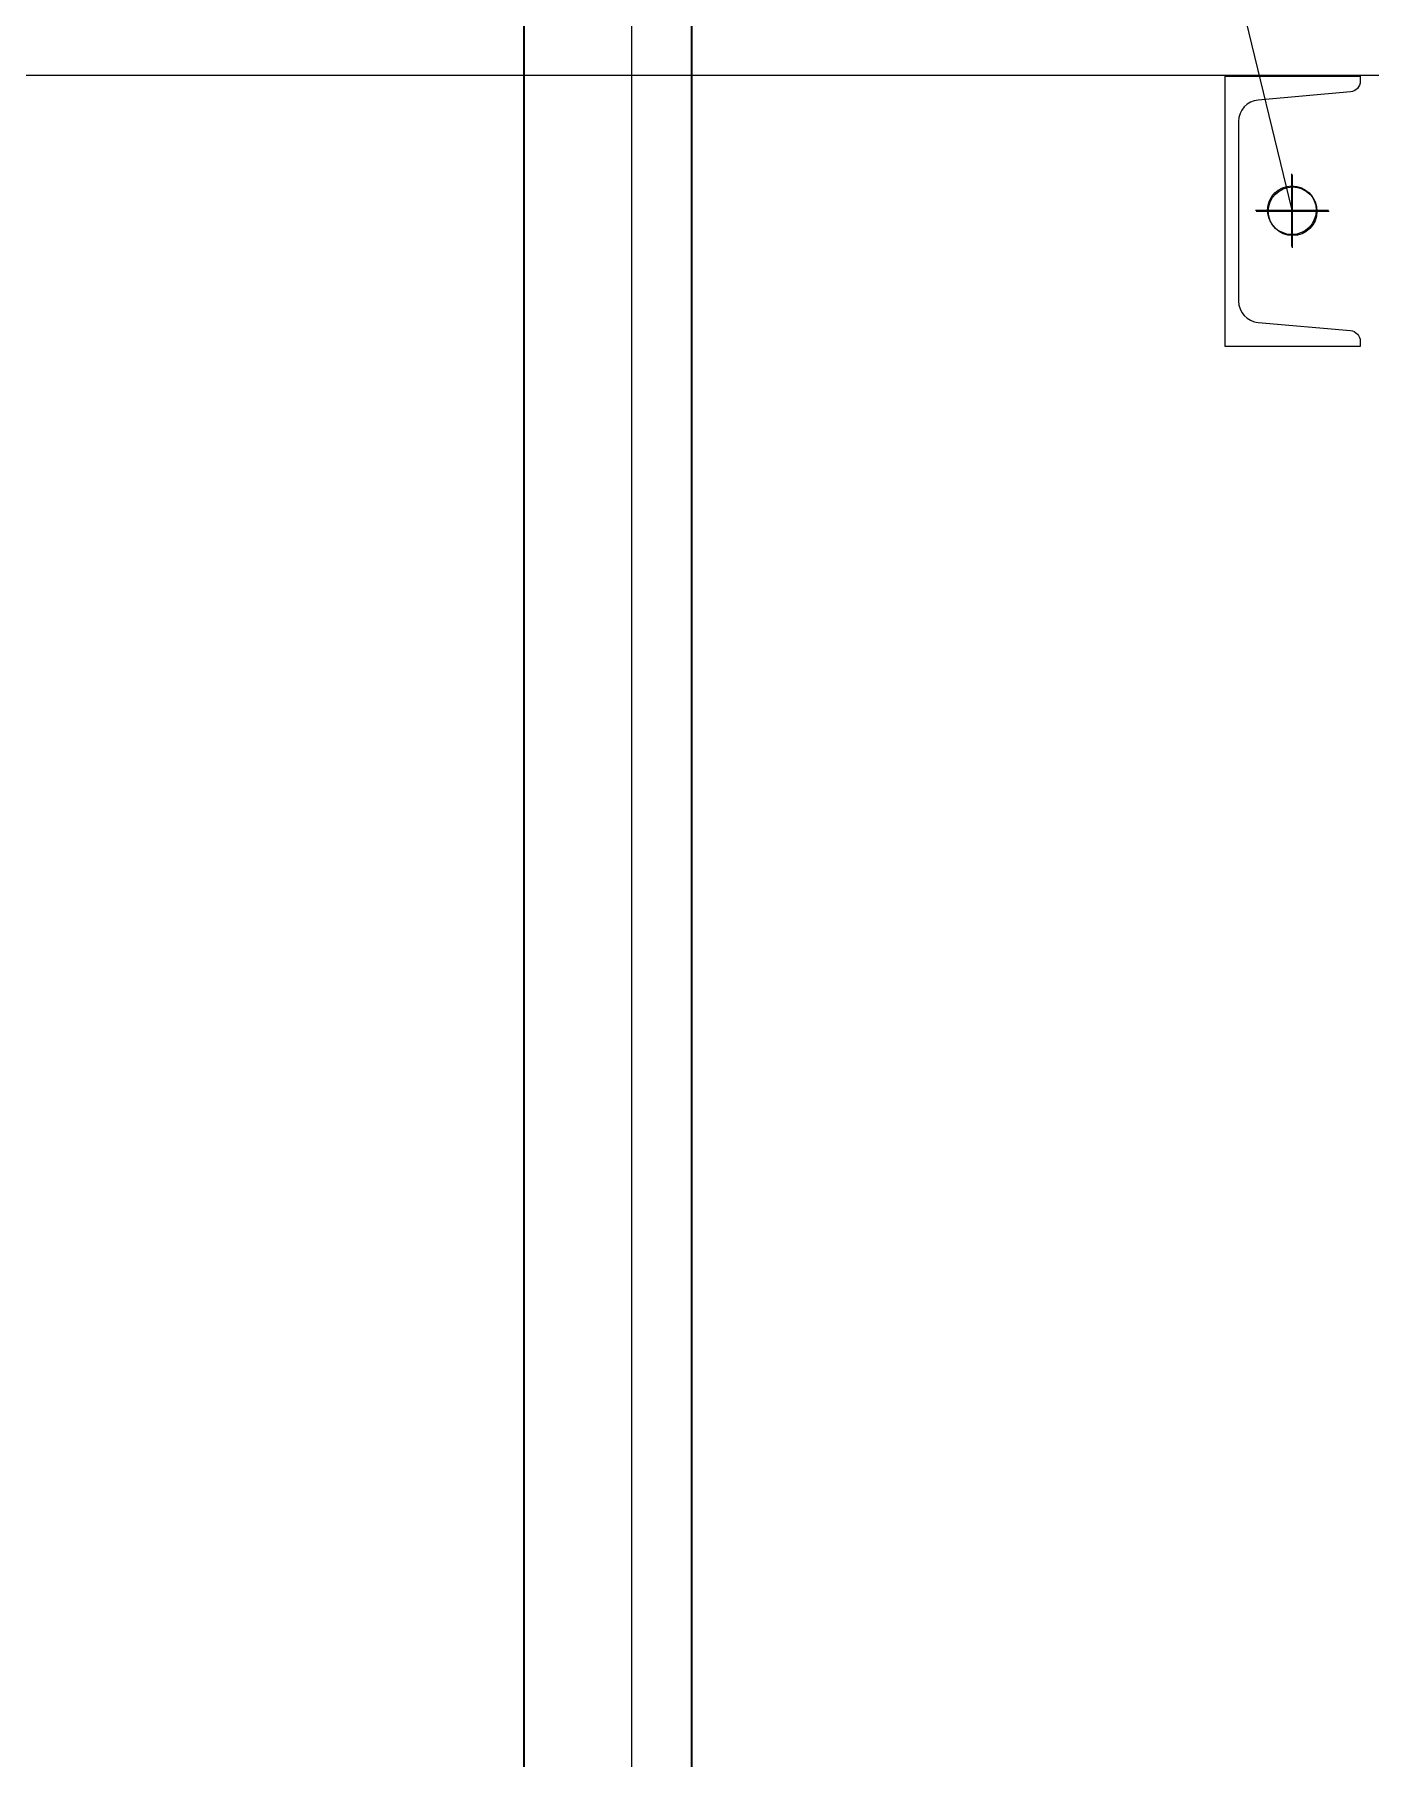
# Model space of a CAD drawing. Header units: millimetres. Extents: x 2370 to 266135, y -585395 to 33485.
# Drawn here: x 218688 to 219182, y 10412 to 11050 of the extents above; entities that cross this region are included whole.
import ezdxf
from ezdxf.lldxf.tags import DXFTag

# ---------------------------------------------------------------- set-up
doc = ezdxf.new("R2010")
doc.units = ezdxf.units.MM
doc.layers.add('1', color=1, linetype='CENTER2')
doc.layers.add('MAIN', color=7, linetype='Continuous')
tags = doc.linetypes.add('CENTER2', pattern=[1.125, 0.75, -0.125, 0.125, -0.125]).pattern_tags.tags
tags[10:11] = [DXFTag(74, 4), DXFTag(75, 0), DXFTag(340, '0'), DXFTag(46, 1.0), DXFTag(50, 0.0), DXFTag(44, 0.0), DXFTag(45, 0.0)]
tags[8:9] = [DXFTag(74, 4), DXFTag(75, 0), DXFTag(340, '0'), DXFTag(46, 1.0), DXFTag(50, 0.0), DXFTag(44, 0.0), DXFTag(45, 0.0)]
tags[6:7] = [DXFTag(74, 4), DXFTag(75, 0), DXFTag(340, '0'), DXFTag(46, 1.0), DXFTag(50, 0.0), DXFTag(44, 0.0), DXFTag(45, 0.0)]
tags[4:5] = [DXFTag(74, 4), DXFTag(75, 0), DXFTag(340, '0'), DXFTag(46, 1.0), DXFTag(50, 0.0), DXFTag(44, 0.0), DXFTag(45, 0.0)]
tags = doc.linetypes.add('HIDDEN2', pattern=[0.1875, 0.125, -0.0625]).pattern_tags.tags
tags[6:7] = [DXFTag(74, 4), DXFTag(75, 0), DXFTag(340, '0'), DXFTag(46, 1.0), DXFTag(50, 0.0), DXFTag(44, 0.0), DXFTag(45, 0.0)]
tags[4:5] = [DXFTag(74, 4), DXFTag(75, 0), DXFTag(340, '0'), DXFTag(46, 1.0), DXFTag(50, 0.0), DXFTag(44, 0.0), DXFTag(45, 0.0)]

# ---------------------------------------------------------------- blocks, each defined once
blk = doc.blocks.new('A$C58AE2A59')
at = {"color": 5, "ltscale": 0.5}
for p, q in [((4044.86, 7439.55, 0), (4044.86, 0, 0)), ((4106.86, 7439.55, 0), (4106.86, 0, 0))]:
    blk.add_line(p, q, dxfattribs=at)
at = {"ltscale": 0.5}
blk.add_line((3665.01, 4350.17, 0), (4329, 1620.12, 0), dxfattribs=at)
blk.add_line((5.01, 1669.77, 0), (5229, 1670.12, 0))
at = {"color": 4, "linetype": 'HIDDEN2', "elevation": 0}
blk.add_lwpolyline([(4354.27, 1571.59), (4354.27, 1569.72), (4304.27, 1569.72), (4304.27, 1669.72), (4354.27, 1669.72), (4354.27, 1667.86, -0.388869), (4350.62, 1663.87), (4316.57, 1660.89, 0.388869), (4309.27, 1652.92), (4309.27, 1586.52, 0.388869), (4316.57, 1578.55), (4350.62, 1575.57, -0.388869), (4354.27, 1571.59)], format="xyb", dxfattribs=at)
at = {"layer": '1', "lineweight": 13}
for p, q in [((4329, 1606.62, 0), (4329, 1633.62, 0)), ((4329.27, 1606.22, 0), (4329.27, 1633.22, 0)), ((4315.5, 1620.12, 0), (4342.5, 1620.12, 0)), ((4315.77, 1619.72, 0), (4342.77, 1619.72, 0))]:
    blk.add_line(p, q, dxfattribs=at)
at = {"layer": 'MAIN'}
for centre in [(4329, 1620.12, 0), (4329.27, 1619.72, 0)]:
    blk.add_circle(centre, 9, dxfattribs=at)

msp = doc.modelspace()

# ---------------------------------------------------------------- linework, layer by layer
at = {"color": 5, "ltscale": 0.5}
for p, q in [((218869.05, 16128.08), (218869.05, -755.9)), ((218931.05, 16128.08), (218931.05, -755.9))]:
    msp.add_line(p, q, dxfattribs=at)
at = {"layer": '1'}
for p, q in [((218908.87, 207.59), (218908.87, 21475.1)), ((218908.87, 226.3), (218908.87, 21375.1))]:
    msp.add_line(p, q, dxfattribs=at)

# ---------------------------------------------------------------- block references
at = {"ltscale": 600}
msp.add_blockref('A$C58AE2A59', (214824.05, 9364.66), dxfattribs=at)

doc.saveas('drawing.dxf')
